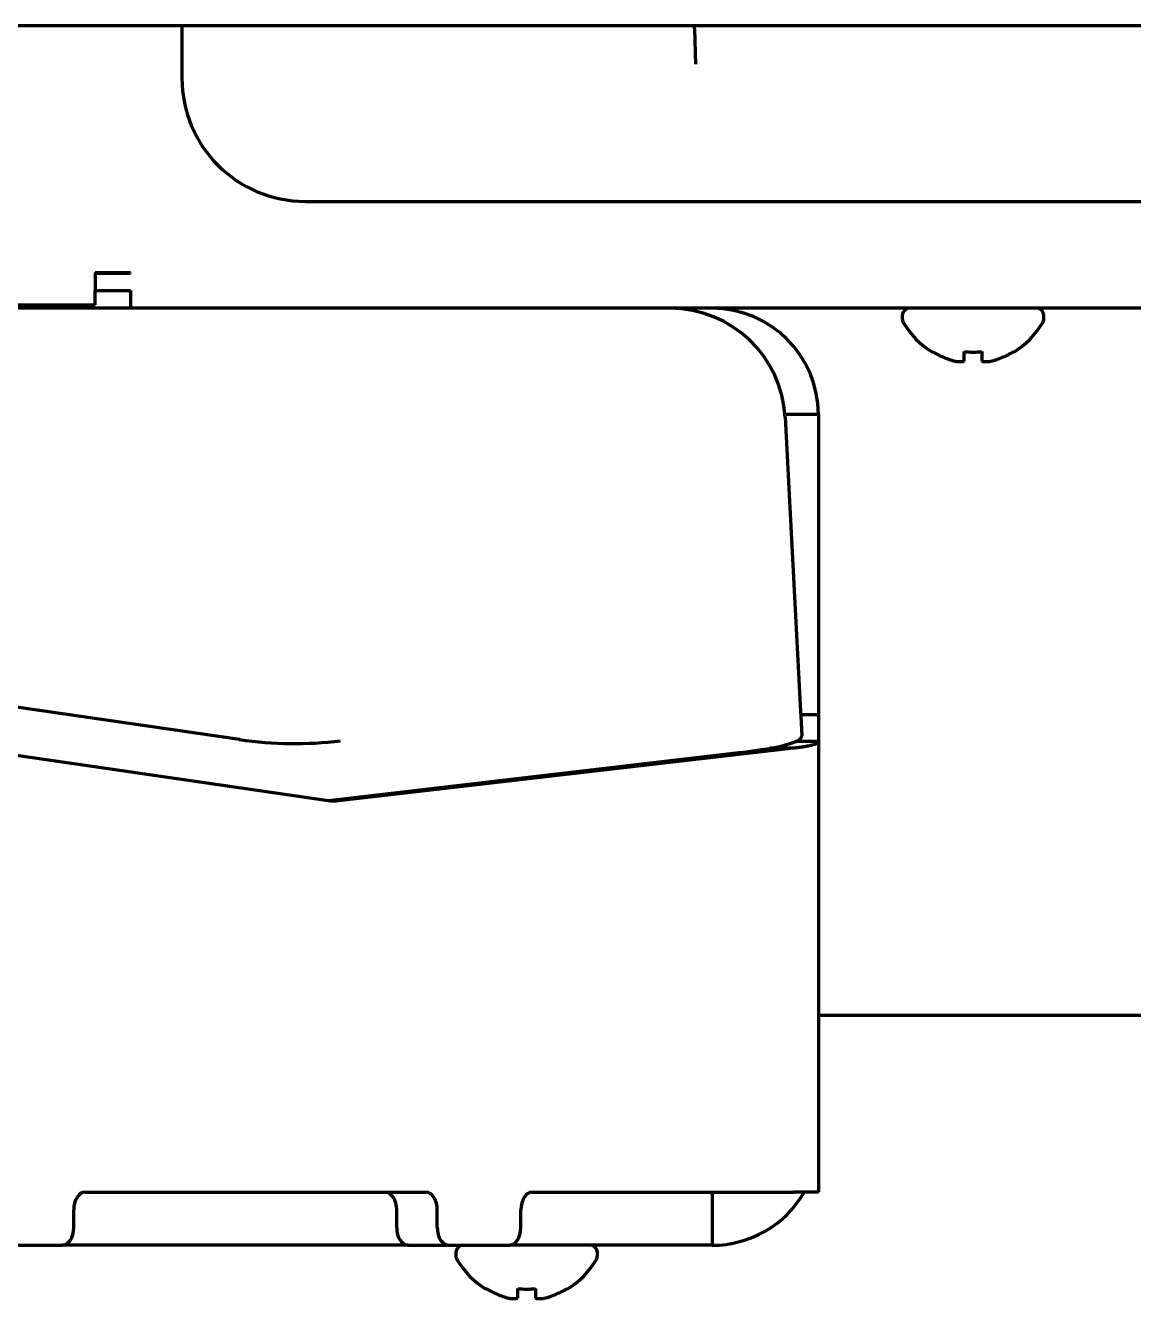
# Model space of a CAD drawing. Header units: inches. Extents: x -2983 to 7024, y 422 to 5529.
# Drawn here: x 2797.4 to 2860.1, y 2215.9 to 2287.9 of the extents above; entities that cross this region are included whole.
import ezdxf

# ---------------------------------------------------------------- set-up
doc = ezdxf.new("R2010")
doc.units = ezdxf.units.IN

msp = doc.modelspace()

# ---------------------------------------------------------------- linework, layer by layer
at = {"linetype": 'Continuous', "lineweight": 70}
for p, q in [((2728.784, 2287.892), (2894.784, 2287.892)), ((2806.284, 2287.893), (2806.284, 2284.915)), ((2835.284, 2287.698), (2835.284, 2287.892)), ((2835.284, 2287.698), (2835.334, 2285.698)), ((2813.257, 2277.942), (3067.311, 2277.942)), ((2801.384, 2273.916), (2801.384, 2273.89)), ((2803.384, 2273.892), (2801.384, 2273.892)), ((2801.384, 2273.872), (2803.384, 2273.872)), ((2801.384, 2273.872), (2801.384, 2272.892)), ((2803.384, 2273.872), (2803.384, 2273.892)), ((2801.384, 2272.092), (2801.384, 2272.892)), ((2801.384, 2272.892), (2803.384, 2272.892)), ((2803.384, 2272.892), (2803.384, 2271.892)), ((2772.78, 2272.092), (2799.384, 2272.092)), ((2799.384, 2272.092), (2801.384, 2272.092)), ((2803.384, 2271.892), (2785.284, 2271.892)), ((3538.184, 2271.892), (2803.384, 2271.892)), ((2847.034, 2271.492), (2847.034, 2271.292)), ((2855.034, 2271.292), (2855.034, 2271.492)), ((2848.734, 2269.414), (2848.734, 2269.447)), ((2853.334, 2269.447), (2853.334, 2269.414)), ((2842.284, 2265.892), (2840.391, 2265.892)), ((2840.402, 2265.732), (2840.669, 2260.619)), ((2842.284, 2265.892), (2842.284, 2248.892)), ((2840.669, 2260.619), (2841.273, 2249.094)), ((2809.548, 2247.499), (2788.252, 2250.59)), ((2841.273, 2249.094), (2841.288, 2248.816)), ((2814.818, 2244), (2781.504, 2248.84)), ((2842.284, 2248.892), (2841.284, 2248.892)), ((2841.288, 2248.816), (2841.346, 2247.704)), ((2842.284, 2248.892), (2842.284, 2248.869)), ((2842.284, 2248.869), (2842.284, 2247.381)), ((2840.88, 2247.007), (2814.818, 2244)), ((2840.88, 2247.007), (2839.545, 2247.007)), ((2842.284, 2247.381), (2840.987, 2247.381)), ((2842.284, 2247.381), (2842.284, 2221.892)), ((2837.932, 2246.776), (2814.572, 2244.036)), ((2877.793, 2231.892), (2842.292, 2231.892)), ((2800.804, 2221.892), (2820.087, 2221.892)), ((2826.096, 2221.892), (2840.88, 2221.892)), ((2836.284, 2221.892), (2836.284, 2218.892)), ((2842.284, 2221.892), (2840.88, 2221.892)), ((2800.161, 2219.892), (2800.161, 2220.892)), ((2818.432, 2219.892), (2818.432, 2220.892)), ((2820.73, 2219.892), (2820.73, 2220.892)), ((2825.453, 2219.892), (2825.453, 2220.892)), ((2796.08, 2218.892), (2799.518, 2218.892)), ((2819.074, 2218.892), (2799.519, 2218.892)), ((2819.075, 2218.892), (2821.373, 2218.892)), ((2821.373, 2218.892), (2824.811, 2218.892)), ((2835.582, 2218.892), (2824.811, 2218.892)), ((2836.284, 2218.892), (2835.582, 2218.892)), ((2821.784, 2218.492), (2821.784, 2218.292)), ((2829.784, 2218.292), (2829.784, 2218.492)), ((2823.484, 2216.414), (2823.484, 2216.447)), ((2828.084, 2216.447), (2828.084, 2216.414))]:
    msp.add_line(p, q, dxfattribs=at)
for centre, radius, start, end in [((2833.91, 2265.392), 6.5, 3, 90), ((2836.284, 2265.892), 6, 0, 90), ((2847.434, 2271.492), 0.4, 90, 180), ((2847.434, 2271.292), 0.4, 180, 210.30118), ((2854.634, 2271.492), 0.4, 0, 90), ((2854.634, 2271.292), 0.4, 329.69882, 0), ((2851.233, 2273.512), 4.8, 210.30118, 238.62729), ((2850.835, 2273.512), 4.8, 301.37271, 329.69882), ((2836.284, 2224.892), 6, 270, 330), ((2822.184, 2218.492), 0.4, 90, 180), ((2829.384, 2218.492), 0.4, 0, 90), ((2822.184, 2218.292), 0.4, 180, 210.30118), ((2825.983, 2220.512), 4.8, 210.30118, 238.62729), ((2825.585, 2220.512), 4.8, 301.37271, 329.69882), ((2829.384, 2218.292), 0.4, 329.69882, 0)]:
    msp.add_arc(centre, radius, start, end, dxfattribs=at)
for centre, major_axis, ratio, start_param, end_param in [((2813.311, 2284.969), (-4.987, -4.987), 0.992433, 5.501585, 7.064785), ((2826.326, 2247.706), (-15.021, 0.009), 0.096833, 2.453947, 3.146725), ((2811.825, 2297.692), (-1.504, 50.411), 0.654536, 3.027056, 3.200327), ((2800.804, 2220.892), (0, -1), 0.642788, 3.141593, 4.712389), ((2817.789, 2220.892), (0, 1), 0.642788, 4.712389, 6.283185), ((2820.087, 2220.892), (0, -1), 0.642788, 1.570796, 3.141593), ((2826.096, 2220.892), (0, -1), 0.642788, 3.141593, 4.712389), ((2799.518, 2219.892), (0, 1), 0.642788, 3.141593, 4.712389), ((2819.075, 2219.892), (0, -1), 0.642788, 4.712389, 6.283185), ((2821.373, 2219.892), (0, 1), 0.642788, 1.570796, 3.141593), ((2824.811, 2219.892), (0, 1), 0.642788, 3.141593, 4.712389)]:
    msp.add_ellipse(centre, major_axis=major_axis, ratio=ratio, start_param=start_param, end_param=end_param, dxfattribs=at)
for points in [[(2848.734, 2269.447), (2848.937, 2269.323), (2849.147, 2269.215), (2849.472, 2269.077), (2849.582, 2269.035), (2849.805, 2268.959), (2849.919, 2268.926), (2850.034, 2268.896)], [(2851.534, 2269.447), (2851.534, 2269.323), (2851.534, 2269.215), (2851.534, 2269.077), (2851.534, 2269.035), (2851.534, 2268.959), (2851.534, 2268.926), (2851.534, 2268.896)], [(2823.484, 2216.447), (2823.687, 2216.323), (2823.897, 2216.215), (2824.222, 2216.077), (2824.332, 2216.035), (2824.555, 2215.959), (2824.669, 2215.926), (2824.784, 2215.896)], [(2826.284, 2216.447), (2826.284, 2216.323), (2826.284, 2216.215), (2826.284, 2216.077), (2826.284, 2216.035), (2826.284, 2215.959), (2826.284, 2215.926), (2826.284, 2215.896)]]:
    msp.add_open_spline(points, degree=3, knots=[0, 0, 0, 0, 0.5, 0.5, 0.75, 0.75, 1, 1, 1, 1], dxfattribs=at)
for points in [[(2850.534, 2268.896), (2850.534, 2268.91), (2850.534, 2268.94), (2850.534, 2268.991), (2850.534, 2269.047), (2850.534, 2269.108), (2850.534, 2269.174), (2850.534, 2269.249), (2850.534, 2269.336), (2850.534, 2269.408), (2850.534, 2269.447)], [(2850.534, 2269.447), (2850.701, 2269.425), (2851.034, 2269.403), (2851.367, 2269.425), (2851.534, 2269.447)], [(2852.034, 2268.896), (2852.088, 2268.91), (2852.196, 2268.94), (2852.358, 2268.991), (2852.517, 2269.047), (2852.672, 2269.108), (2852.824, 2269.174), (2852.981, 2269.249), (2853.147, 2269.336), (2853.27, 2269.408), (2853.334, 2269.447)], [(2850.034, 2268.896), (2850.058, 2268.893), (2850.105, 2268.888), (2850.177, 2268.883), (2850.248, 2268.88), (2850.32, 2268.88), (2850.391, 2268.883), (2850.462, 2268.888), (2850.51, 2268.893), (2850.534, 2268.896)], [(2851.534, 2268.896), (2851.56, 2268.893), (2851.611, 2268.887), (2851.685, 2268.882), (2851.757, 2268.88), (2851.827, 2268.88), (2851.896, 2268.883), (2851.965, 2268.888), (2852.011, 2268.893), (2852.034, 2268.896)], [(2842.284, 2247.381), (2842.284, 2247.373), (2842.281, 2247.357), (2842.265, 2247.333), (2842.24, 2247.309), (2842.205, 2247.286), (2842.159, 2247.262), (2842.104, 2247.239), (2842.039, 2247.216), (2841.964, 2247.193), (2841.88, 2247.171), (2841.786, 2247.149), (2841.683, 2247.127), (2841.571, 2247.106), (2841.45, 2247.085), (2841.32, 2247.065), (2841.182, 2247.045), (2841.036, 2247.026), (2840.933, 2247.014), (2840.88, 2247.007)], [(2824.784, 2215.896), (2824.808, 2215.893), (2824.855, 2215.888), (2824.927, 2215.883), (2824.998, 2215.88), (2825.07, 2215.88), (2825.141, 2215.883), (2825.212, 2215.888), (2825.26, 2215.893), (2825.284, 2215.896)], [(2825.284, 2215.896), (2825.284, 2215.91), (2825.284, 2215.94), (2825.284, 2215.991), (2825.284, 2216.047), (2825.284, 2216.108), (2825.284, 2216.174), (2825.284, 2216.249), (2825.284, 2216.336), (2825.284, 2216.408), (2825.284, 2216.447)], [(2825.284, 2216.447), (2825.451, 2216.425), (2825.784, 2216.403), (2826.117, 2216.425), (2826.284, 2216.447)], [(2826.284, 2215.896), (2826.31, 2215.893), (2826.361, 2215.887), (2826.435, 2215.882), (2826.507, 2215.88), (2826.577, 2215.88), (2826.646, 2215.883), (2826.715, 2215.888), (2826.761, 2215.893), (2826.784, 2215.896)], [(2826.784, 2215.896), (2826.838, 2215.91), (2826.946, 2215.94), (2827.108, 2215.991), (2827.267, 2216.047), (2827.422, 2216.108), (2827.574, 2216.174), (2827.731, 2216.249), (2827.897, 2216.336), (2828.02, 2216.408), (2828.084, 2216.447)]]:
    msp.add_open_spline(points, degree=3, dxfattribs=at)

doc.saveas('drawing.dxf')
